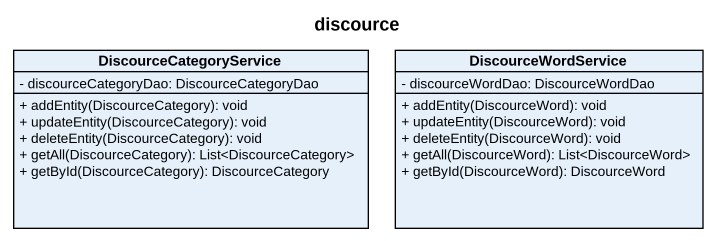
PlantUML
@startuml
title discource
hide circle
hide empty members
skinparam classAttributeIconSize 0
class DiscourceCategoryService {
  - discourceCategoryDao: DiscourceCategoryDao
  + addEntity(DiscourceCategory): void
  + updateEntity(DiscourceCategory): void
  + deleteEntity(DiscourceCategory): void
  + getAll(DiscourceCategory): List<DiscourceCategory>
  + getById(DiscourceCategory): DiscourceCategory
}
class DiscourceWordService {
  - discourceWordDao: DiscourceWordDao
  + addEntity(DiscourceWord): void
  + updateEntity(DiscourceWord): void
  + deleteEntity(DiscourceWord): void
  + getAll(DiscourceWord): List<DiscourceWord>
  + getById(DiscourceWord): DiscourceWord
}
@enduml
